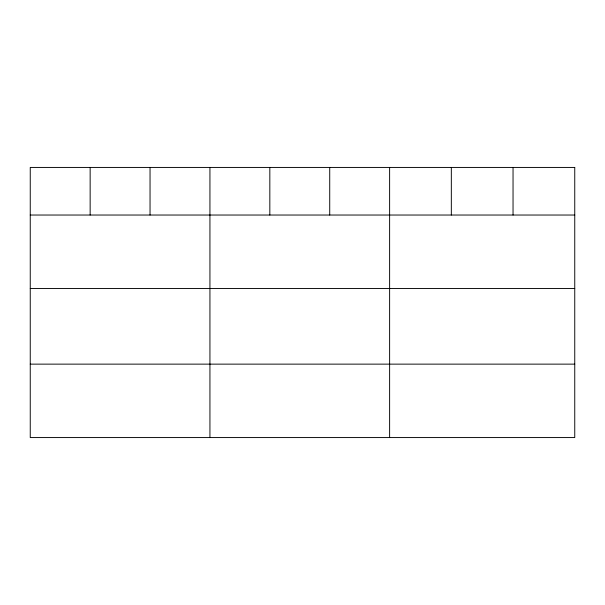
<?xml version="1.0" encoding="UTF-8"?>
<svg xmlns="http://www.w3.org/2000/svg" width="605" height="605" viewBox="0 0 605 605"><rect width="100%" height="100%" fill="white"/><g stroke="black" fill="none" stroke-linecap="round" stroke-linejoin="round"><path stroke-width="0.91" d="M30.25 215.032L574.75 215.032M30.25 288.472L574.75 288.472M30.25 364.134L574.75 364.134M513.04 167.434L513.04 215.032M451.33 167.434L451.33 215.032M389.62 167.434L389.62 437.566M329.725 167.434L329.725 215.032M269.83 167.434L269.83 215.032M209.935 167.434L209.935 437.566M150.04 167.434L150.04 215.032M90.145 167.434L90.145 215.032M574.75 167.434L30.25 167.434L30.25 437.566L574.75 437.566L574.75 167.434"/></g></svg>
